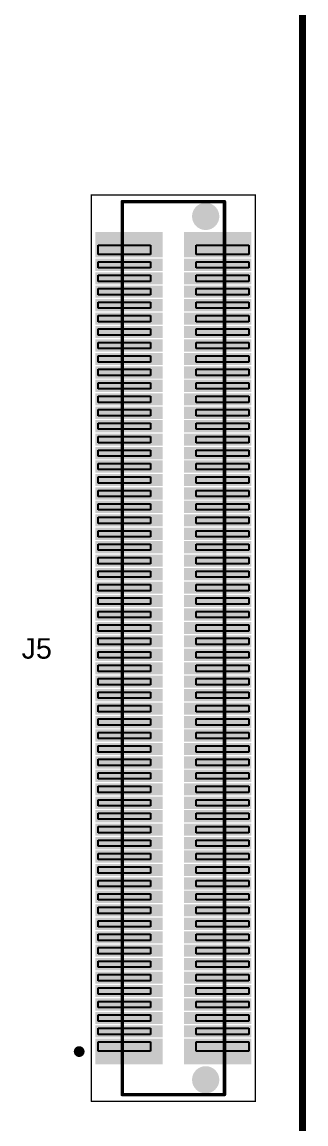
# Model space of a CAD drawing. Header units: inches. Extents: x -7 to 179, y 0 to 152.
# Drawn here: x 124.91 to 135.46, y 40.65 to 81.61 of the extents above; entities that cross this region are included whole.
import ezdxf

# ---------------------------------------------------------------- set-up
doc = ezdxf.new("R2010")
doc.units = ezdxf.units.IN
for name, color, linetype in [('BOT', 5, 'Continuous'), ('Bottom Solder', 6, 'Continuous'), ('Mechanical 13', 56, 'Continuous'), ('Mechanical 15', 56, 'Continuous'), ('Multi-Layer', 9, 'Continuous'), ('Pad Holes', 156, 'Continuous'), ('TOP', 1, 'Continuous'), ('Top Overlay', 2, 'Continuous'), ('Top Paste', 8, 'Continuous'), ('Top Solder', 216, 'Continuous')]:
    doc.layers.add(name, color=color, linetype=linetype)
doc.styles.add('Arial', font='', dxfattribs={"height": 0.2})
doc.styles.get('Arial').set_extended_font_data('Arial')

msp = doc.modelspace()

# ---------------------------------------------------------------- hatches: boundary and pattern name
at = {"layer": 'BOT'}
h = msp.add_hatch(color=5, dxfattribs=at)
edge = h.paths.add_edge_path()
edge.add_arc((131.732, 74.387), 0.405, 0, 360)
h = msp.add_hatch(color=5, dxfattribs=at)
edge = h.paths.add_edge_path()
edge.add_arc((131.732, 42.287), 0.405, 0, 360)
at = {"layer": 'Bottom Solder'}
h = msp.add_hatch(color=6, dxfattribs=at)
edge = h.paths.add_edge_path()
edge.add_arc((131.732, 74.387), 0.507, 0, 360)
h = msp.add_hatch(color=6, dxfattribs=at)
edge = h.paths.add_edge_path()
edge.add_arc((131.732, 42.287), 0.507, 0, 360)
at = {"layer": 'Multi-Layer'}
h = msp.add_hatch(color=9, dxfattribs=at)
edge = h.paths.add_edge_path()
edge.add_arc((131.732, 74.387), 0.405, 0, 360)
h = msp.add_hatch(color=9, dxfattribs=at)
edge = h.paths.add_edge_path()
edge.add_arc((131.732, 42.287), 0.405, 0, 360)
at = {"layer": 'Pad Holes'}
h = msp.add_hatch(color=7, dxfattribs=at)
edge = h.paths.add_edge_path()
edge.add_arc((131.732, 74.387), 0.405, 0, 360)
h = msp.add_hatch(color=7, dxfattribs=at)
edge = h.paths.add_edge_path()
edge.add_arc((131.732, 42.287), 0.405, 0, 360)
at = {"layer": 'TOP'}
h = msp.add_hatch(color=1, dxfattribs=at)
edge = h.paths.add_edge_path()
edge.add_arc((131.732, 74.387), 0.405, 0, 360)
for points in [[(127.732, 72.962), (127.732, 73.712), (130.032, 73.712), (130.032, 72.962)], [(131.032, 72.962), (131.032, 73.712), (133.332, 73.712), (133.332, 72.962)], [(127.732, 72.462), (127.732, 72.712), (130.032, 72.712), (130.032, 72.462)], [(131.032, 72.462), (131.032, 72.712), (133.332, 72.712), (133.332, 72.462)], [(127.732, 71.962), (127.732, 72.212), (130.032, 72.212), (130.032, 71.962)], [(131.032, 71.962), (131.032, 72.212), (133.332, 72.212), (133.332, 71.962)], [(127.732, 71.462), (127.732, 71.712), (130.032, 71.712), (130.032, 71.462)], [(131.032, 71.462), (131.032, 71.712), (133.332, 71.712), (133.332, 71.462)], [(127.732, 70.962), (127.732, 71.212), (130.032, 71.212), (130.032, 70.962)], [(131.032, 70.962), (131.032, 71.212), (133.332, 71.212), (133.332, 70.962)], [(127.732, 70.462), (127.732, 70.712), (130.032, 70.712), (130.032, 70.462)], [(131.032, 70.462), (131.032, 70.712), (133.332, 70.712), (133.332, 70.462)], [(127.732, 69.962), (127.732, 70.212), (130.032, 70.212), (130.032, 69.962)], [(131.032, 69.962), (131.032, 70.212), (133.332, 70.212), (133.332, 69.962)], [(127.732, 69.462), (127.732, 69.712), (130.032, 69.712), (130.032, 69.462)], [(131.032, 69.462), (131.032, 69.712), (133.332, 69.712), (133.332, 69.462)], [(127.732, 68.962), (127.732, 69.212), (130.032, 69.212), (130.032, 68.962)], [(131.032, 68.962), (131.032, 69.212), (133.332, 69.212), (133.332, 68.962)], [(127.732, 68.462), (127.732, 68.712), (130.032, 68.712), (130.032, 68.462)], [(131.032, 68.462), (131.032, 68.712), (133.332, 68.712), (133.332, 68.462)], [(127.732, 67.962), (127.732, 68.212), (130.032, 68.212), (130.032, 67.962)], [(131.032, 67.962), (131.032, 68.212), (133.332, 68.212), (133.332, 67.962)], [(127.732, 67.462), (127.732, 67.712), (130.032, 67.712), (130.032, 67.462)], [(131.032, 67.462), (131.032, 67.712), (133.332, 67.712), (133.332, 67.462)], [(127.732, 66.962), (127.732, 67.212), (130.032, 67.212), (130.032, 66.962)], [(131.032, 66.962), (131.032, 67.212), (133.332, 67.212), (133.332, 66.962)], [(127.732, 66.462), (127.732, 66.712), (130.032, 66.712), (130.032, 66.462)], [(131.032, 66.462), (131.032, 66.712), (133.332, 66.712), (133.332, 66.462)], [(127.732, 65.962), (127.732, 66.212), (130.032, 66.212), (130.032, 65.962)], [(131.032, 65.962), (131.032, 66.212), (133.332, 66.212), (133.332, 65.962)], [(127.732, 65.462), (127.732, 65.712), (130.032, 65.712), (130.032, 65.462)], [(131.032, 65.462), (131.032, 65.712), (133.332, 65.712), (133.332, 65.462)], [(127.732, 64.962), (127.732, 65.212), (130.032, 65.212), (130.032, 64.962)], [(131.032, 64.962), (131.032, 65.212), (133.332, 65.212), (133.332, 64.962)], [(127.732, 64.462), (127.732, 64.712), (130.032, 64.712), (130.032, 64.462)], [(131.032, 64.462), (131.032, 64.712), (133.332, 64.712), (133.332, 64.462)], [(127.732, 63.962), (127.732, 64.212), (130.032, 64.212), (130.032, 63.962)], [(131.032, 63.962), (131.032, 64.212), (133.332, 64.212), (133.332, 63.962)], [(127.732, 63.462), (127.732, 63.712), (130.032, 63.712), (130.032, 63.462)], [(131.032, 63.462), (131.032, 63.712), (133.332, 63.712), (133.332, 63.462)], [(127.732, 62.962), (127.732, 63.212), (130.032, 63.212), (130.032, 62.962)], [(131.032, 62.962), (131.032, 63.212), (133.332, 63.212), (133.332, 62.962)], [(127.732, 62.462), (127.732, 62.712), (130.032, 62.712), (130.032, 62.462)], [(131.032, 62.462), (131.032, 62.712), (133.332, 62.712), (133.332, 62.462)], [(127.732, 61.962), (127.732, 62.212), (130.032, 62.212), (130.032, 61.962)], [(131.032, 61.962), (131.032, 62.212), (133.332, 62.212), (133.332, 61.962)], [(127.732, 61.462), (127.732, 61.712), (130.032, 61.712), (130.032, 61.462)], [(131.032, 61.462), (131.032, 61.712), (133.332, 61.712), (133.332, 61.462)], [(127.732, 60.962), (127.732, 61.212), (130.032, 61.212), (130.032, 60.962)], [(131.032, 60.962), (131.032, 61.212), (133.332, 61.212), (133.332, 60.962)], [(127.732, 60.462), (127.732, 60.712), (130.032, 60.712), (130.032, 60.462)], [(131.032, 60.462), (131.032, 60.712), (133.332, 60.712), (133.332, 60.462)], [(127.732, 59.962), (127.732, 60.212), (130.032, 60.212), (130.032, 59.962)], [(131.032, 59.962), (131.032, 60.212), (133.332, 60.212), (133.332, 59.962)], [(127.732, 59.462), (127.732, 59.712), (130.032, 59.712), (130.032, 59.462)], [(131.032, 59.462), (131.032, 59.712), (133.332, 59.712), (133.332, 59.462)], [(127.732, 58.962), (127.732, 59.212), (130.032, 59.212), (130.032, 58.962)], [(131.032, 58.962), (131.032, 59.212), (133.332, 59.212), (133.332, 58.962)], [(127.732, 58.462), (127.732, 58.712), (130.032, 58.712), (130.032, 58.462)], [(131.032, 58.462), (131.032, 58.712), (133.332, 58.712), (133.332, 58.462)], [(127.732, 57.962), (127.732, 58.212), (130.032, 58.212), (130.032, 57.962)], [(131.032, 57.962), (131.032, 58.212), (133.332, 58.212), (133.332, 57.962)], [(127.732, 57.462), (127.732, 57.712), (130.032, 57.712), (130.032, 57.462)], [(131.032, 57.462), (131.032, 57.712), (133.332, 57.712), (133.332, 57.462)], [(127.732, 56.962), (127.732, 57.212), (130.032, 57.212), (130.032, 56.962)], [(131.032, 56.962), (131.032, 57.212), (133.332, 57.212), (133.332, 56.962)], [(127.732, 56.462), (127.732, 56.712), (130.032, 56.712), (130.032, 56.462)], [(131.032, 56.462), (131.032, 56.712), (133.332, 56.712), (133.332, 56.462)], [(127.732, 55.962), (127.732, 56.212), (130.032, 56.212), (130.032, 55.962)], [(131.032, 55.962), (131.032, 56.212), (133.332, 56.212), (133.332, 55.962)], [(127.732, 55.462), (127.732, 55.712), (130.032, 55.712), (130.032, 55.462)], [(131.032, 55.462), (131.032, 55.712), (133.332, 55.712), (133.332, 55.462)], [(127.732, 54.962), (127.732, 55.212), (130.032, 55.212), (130.032, 54.962)], [(131.032, 54.962), (131.032, 55.212), (133.332, 55.212), (133.332, 54.962)], [(127.732, 54.462), (127.732, 54.712), (130.032, 54.712), (130.032, 54.462)], [(131.032, 54.462), (131.032, 54.712), (133.332, 54.712), (133.332, 54.462)], [(127.732, 53.962), (127.732, 54.212), (130.032, 54.212), (130.032, 53.962)], [(131.032, 53.962), (131.032, 54.212), (133.332, 54.212), (133.332, 53.962)], [(127.732, 53.462), (127.732, 53.712), (130.032, 53.712), (130.032, 53.462)], [(131.032, 53.462), (131.032, 53.712), (133.332, 53.712), (133.332, 53.462)], [(127.732, 52.962), (127.732, 53.212), (130.032, 53.212), (130.032, 52.962)], [(131.032, 52.962), (131.032, 53.212), (133.332, 53.212), (133.332, 52.962)], [(127.732, 52.462), (127.732, 52.712), (130.032, 52.712), (130.032, 52.462)], [(131.032, 52.462), (131.032, 52.712), (133.332, 52.712), (133.332, 52.462)], [(127.732, 51.962), (127.732, 52.212), (130.032, 52.212), (130.032, 51.962)], [(131.032, 51.962), (131.032, 52.212), (133.332, 52.212), (133.332, 51.962)], [(127.732, 51.462), (127.732, 51.712), (130.032, 51.712), (130.032, 51.462)], [(131.032, 51.462), (131.032, 51.712), (133.332, 51.712), (133.332, 51.462)], [(127.732, 50.962), (127.732, 51.212), (130.032, 51.212), (130.032, 50.962)], [(131.032, 50.962), (131.032, 51.212), (133.332, 51.212), (133.332, 50.962)], [(127.732, 50.462), (127.732, 50.712), (130.032, 50.712), (130.032, 50.462)], [(131.032, 50.462), (131.032, 50.712), (133.332, 50.712), (133.332, 50.462)], [(127.732, 49.962), (127.732, 50.212), (130.032, 50.212), (130.032, 49.962)], [(131.032, 49.962), (131.032, 50.212), (133.332, 50.212), (133.332, 49.962)], [(127.732, 49.462), (127.732, 49.712), (130.032, 49.712), (130.032, 49.462)], [(131.032, 49.462), (131.032, 49.712), (133.332, 49.712), (133.332, 49.462)], [(127.732, 48.962), (127.732, 49.212), (130.032, 49.212), (130.032, 48.962)], [(131.032, 48.962), (131.032, 49.212), (133.332, 49.212), (133.332, 48.962)], [(127.732, 48.462), (127.732, 48.712), (130.032, 48.712), (130.032, 48.462)], [(131.032, 48.462), (131.032, 48.712), (133.332, 48.712), (133.332, 48.462)], [(127.732, 47.962), (127.732, 48.212), (130.032, 48.212), (130.032, 47.962)], [(131.032, 47.962), (131.032, 48.212), (133.332, 48.212), (133.332, 47.962)], [(127.732, 47.462), (127.732, 47.712), (130.032, 47.712), (130.032, 47.462)], [(131.032, 47.462), (131.032, 47.712), (133.332, 47.712), (133.332, 47.462)], [(127.732, 46.962), (127.732, 47.212), (130.032, 47.212), (130.032, 46.962)], [(131.032, 46.962), (131.032, 47.212), (133.332, 47.212), (133.332, 46.962)], [(127.732, 46.462), (127.732, 46.712), (130.032, 46.712), (130.032, 46.462)], [(131.032, 46.462), (131.032, 46.712), (133.332, 46.712), (133.332, 46.462)], [(127.732, 45.962), (127.732, 46.212), (130.032, 46.212), (130.032, 45.962)], [(131.032, 45.962), (131.032, 46.212), (133.332, 46.212), (133.332, 45.962)], [(127.732, 45.462), (127.732, 45.712), (130.032, 45.712), (130.032, 45.462)], [(131.032, 45.462), (131.032, 45.712), (133.332, 45.712), (133.332, 45.462)], [(127.732, 44.962), (127.732, 45.212), (130.032, 45.212), (130.032, 44.962)], [(131.032, 44.962), (131.032, 45.212), (133.332, 45.212), (133.332, 44.962)], [(127.732, 44.462), (127.732, 44.712), (130.032, 44.712), (130.032, 44.462)], [(131.032, 44.462), (131.032, 44.712), (133.332, 44.712), (133.332, 44.462)], [(127.732, 43.962), (127.732, 44.212), (130.032, 44.212), (130.032, 43.962)], [(131.032, 43.962), (131.032, 44.212), (133.332, 44.212), (133.332, 43.962)], [(127.732, 42.962), (127.732, 43.712), (130.032, 43.712), (130.032, 42.962)], [(131.032, 42.962), (131.032, 43.712), (133.332, 43.712), (133.332, 42.962)]]:
    msp.add_hatch(color=1, dxfattribs=at).paths.add_polyline_path(points)
h = msp.add_hatch(color=1, dxfattribs=at)
edge = h.paths.add_edge_path()
edge.add_arc((131.732, 42.287), 0.405, 0, 360)
at = {"layer": 'Top Solder'}
h = msp.add_hatch(color=216, dxfattribs=at)
edge = h.paths.add_edge_path()
edge.add_arc((131.732, 74.387), 0.507, 0, 360)
for points in [[(127.63, 72.86), (127.63, 73.813), (130.133, 73.813), (130.133, 72.86)], [(130.93, 72.86), (130.93, 73.813), (133.433, 73.813), (133.433, 72.86)], [(127.63, 72.36), (127.63, 72.813), (130.133, 72.813), (130.133, 72.36)], [(130.93, 72.36), (130.93, 72.813), (133.433, 72.813), (133.433, 72.36)], [(127.63, 71.86), (127.63, 72.313), (130.133, 72.313), (130.133, 71.86)], [(130.93, 71.86), (130.93, 72.313), (133.433, 72.313), (133.433, 71.86)], [(127.63, 71.36), (127.63, 71.813), (130.133, 71.813), (130.133, 71.36)], [(130.93, 71.36), (130.93, 71.813), (133.433, 71.813), (133.433, 71.36)], [(127.63, 70.86), (127.63, 71.313), (130.133, 71.313), (130.133, 70.86)], [(130.93, 70.86), (130.93, 71.313), (133.433, 71.313), (133.433, 70.86)], [(127.63, 70.36), (127.63, 70.813), (130.133, 70.813), (130.133, 70.36)], [(130.93, 70.36), (130.93, 70.813), (133.433, 70.813), (133.433, 70.36)], [(127.63, 69.86), (127.63, 70.313), (130.133, 70.313), (130.133, 69.86)], [(130.93, 69.86), (130.93, 70.313), (133.433, 70.313), (133.433, 69.86)], [(127.63, 69.36), (127.63, 69.813), (130.133, 69.813), (130.133, 69.36)], [(130.93, 69.36), (130.93, 69.813), (133.433, 69.813), (133.433, 69.36)], [(127.63, 68.86), (127.63, 69.313), (130.133, 69.313), (130.133, 68.86)], [(130.93, 68.86), (130.93, 69.313), (133.433, 69.313), (133.433, 68.86)], [(127.63, 68.36), (127.63, 68.813), (130.133, 68.813), (130.133, 68.36)], [(130.93, 68.36), (130.93, 68.813), (133.433, 68.813), (133.433, 68.36)], [(127.63, 67.86), (127.63, 68.313), (130.133, 68.313), (130.133, 67.86)], [(130.93, 67.86), (130.93, 68.313), (133.433, 68.313), (133.433, 67.86)], [(127.63, 67.36), (127.63, 67.813), (130.133, 67.813), (130.133, 67.36)], [(130.93, 67.36), (130.93, 67.813), (133.433, 67.813), (133.433, 67.36)], [(127.63, 66.86), (127.63, 67.313), (130.133, 67.313), (130.133, 66.86)], [(130.93, 66.86), (130.93, 67.313), (133.433, 67.313), (133.433, 66.86)], [(127.63, 66.36), (127.63, 66.813), (130.133, 66.813), (130.133, 66.36)], [(130.93, 66.36), (130.93, 66.813), (133.433, 66.813), (133.433, 66.36)], [(127.63, 65.86), (127.63, 66.313), (130.133, 66.313), (130.133, 65.86)], [(130.93, 65.86), (130.93, 66.313), (133.433, 66.313), (133.433, 65.86)], [(127.63, 65.36), (127.63, 65.813), (130.133, 65.813), (130.133, 65.36)], [(130.93, 65.36), (130.93, 65.813), (133.433, 65.813), (133.433, 65.36)], [(127.63, 64.86), (127.63, 65.313), (130.133, 65.313), (130.133, 64.86)], [(130.93, 64.86), (130.93, 65.313), (133.433, 65.313), (133.433, 64.86)], [(127.63, 64.36), (127.63, 64.813), (130.133, 64.813), (130.133, 64.36)], [(130.93, 64.36), (130.93, 64.813), (133.433, 64.813), (133.433, 64.36)], [(127.63, 63.86), (127.63, 64.313), (130.133, 64.313), (130.133, 63.86)], [(130.93, 63.86), (130.93, 64.313), (133.433, 64.313), (133.433, 63.86)], [(127.63, 63.36), (127.63, 63.813), (130.133, 63.813), (130.133, 63.36)], [(130.93, 63.36), (130.93, 63.813), (133.433, 63.813), (133.433, 63.36)], [(127.63, 62.86), (127.63, 63.313), (130.133, 63.313), (130.133, 62.86)], [(130.93, 62.86), (130.93, 63.313), (133.433, 63.313), (133.433, 62.86)], [(127.63, 62.36), (127.63, 62.813), (130.133, 62.813), (130.133, 62.36)], [(130.93, 62.36), (130.93, 62.813), (133.433, 62.813), (133.433, 62.36)], [(127.63, 61.86), (127.63, 62.313), (130.133, 62.313), (130.133, 61.86)], [(130.93, 61.86), (130.93, 62.313), (133.433, 62.313), (133.433, 61.86)], [(127.63, 61.36), (127.63, 61.813), (130.133, 61.813), (130.133, 61.36)], [(130.93, 61.36), (130.93, 61.813), (133.433, 61.813), (133.433, 61.36)], [(127.63, 60.86), (127.63, 61.313), (130.133, 61.313), (130.133, 60.86)], [(130.93, 60.86), (130.93, 61.313), (133.433, 61.313), (133.433, 60.86)], [(127.63, 60.36), (127.63, 60.813), (130.133, 60.813), (130.133, 60.36)], [(130.93, 60.36), (130.93, 60.813), (133.433, 60.813), (133.433, 60.36)], [(127.63, 59.86), (127.63, 60.313), (130.133, 60.313), (130.133, 59.86)], [(130.93, 59.86), (130.93, 60.313), (133.433, 60.313), (133.433, 59.86)], [(127.63, 59.36), (127.63, 59.813), (130.133, 59.813), (130.133, 59.36)], [(130.93, 59.36), (130.93, 59.813), (133.433, 59.813), (133.433, 59.36)], [(127.63, 58.86), (127.63, 59.313), (130.133, 59.313), (130.133, 58.86)], [(130.93, 58.86), (130.93, 59.313), (133.433, 59.313), (133.433, 58.86)], [(127.63, 58.36), (127.63, 58.813), (130.133, 58.813), (130.133, 58.36)], [(130.93, 58.36), (130.93, 58.813), (133.433, 58.813), (133.433, 58.36)], [(127.63, 57.86), (127.63, 58.313), (130.133, 58.313), (130.133, 57.86)], [(130.93, 57.86), (130.93, 58.313), (133.433, 58.313), (133.433, 57.86)], [(127.63, 57.36), (127.63, 57.813), (130.133, 57.813), (130.133, 57.36)], [(130.93, 57.36), (130.93, 57.813), (133.433, 57.813), (133.433, 57.36)], [(127.63, 56.86), (127.63, 57.313), (130.133, 57.313), (130.133, 56.86)], [(130.93, 56.86), (130.93, 57.313), (133.433, 57.313), (133.433, 56.86)], [(127.63, 56.36), (127.63, 56.813), (130.133, 56.813), (130.133, 56.36)], [(130.93, 56.36), (130.93, 56.813), (133.433, 56.813), (133.433, 56.36)], [(127.63, 55.86), (127.63, 56.313), (130.133, 56.313), (130.133, 55.86)], [(130.93, 55.86), (130.93, 56.313), (133.433, 56.313), (133.433, 55.86)], [(127.63, 55.36), (127.63, 55.813), (130.133, 55.813), (130.133, 55.36)], [(130.93, 55.36), (130.93, 55.813), (133.433, 55.813), (133.433, 55.36)], [(127.63, 54.86), (127.63, 55.313), (130.133, 55.313), (130.133, 54.86)], [(130.93, 54.86), (130.93, 55.313), (133.433, 55.313), (133.433, 54.86)], [(127.63, 54.36), (127.63, 54.813), (130.133, 54.813), (130.133, 54.36)], [(130.93, 54.36), (130.93, 54.813), (133.433, 54.813), (133.433, 54.36)], [(127.63, 53.86), (127.63, 54.313), (130.133, 54.313), (130.133, 53.86)], [(130.93, 53.86), (130.93, 54.313), (133.433, 54.313), (133.433, 53.86)], [(127.63, 53.36), (127.63, 53.813), (130.133, 53.813), (130.133, 53.36)], [(130.93, 53.36), (130.93, 53.813), (133.433, 53.813), (133.433, 53.36)], [(127.63, 52.86), (127.63, 53.313), (130.133, 53.313), (130.133, 52.86)], [(130.93, 52.86), (130.93, 53.313), (133.433, 53.313), (133.433, 52.86)], [(127.63, 52.36), (127.63, 52.813), (130.133, 52.813), (130.133, 52.36)], [(130.93, 52.36), (130.93, 52.813), (133.433, 52.813), (133.433, 52.36)], [(127.63, 51.86), (127.63, 52.313), (130.133, 52.313), (130.133, 51.86)], [(130.93, 51.86), (130.93, 52.313), (133.433, 52.313), (133.433, 51.86)], [(127.63, 51.36), (127.63, 51.813), (130.133, 51.813), (130.133, 51.36)], [(130.93, 51.36), (130.93, 51.813), (133.433, 51.813), (133.433, 51.36)], [(127.63, 50.86), (127.63, 51.313), (130.133, 51.313), (130.133, 50.86)], [(130.93, 50.86), (130.93, 51.313), (133.433, 51.313), (133.433, 50.86)], [(127.63, 50.36), (127.63, 50.813), (130.133, 50.813), (130.133, 50.36)], [(130.93, 50.36), (130.93, 50.813), (133.433, 50.813), (133.433, 50.36)], [(127.63, 49.86), (127.63, 50.313), (130.133, 50.313), (130.133, 49.86)], [(130.93, 49.86), (130.93, 50.313), (133.433, 50.313), (133.433, 49.86)], [(127.63, 49.36), (127.63, 49.813), (130.133, 49.813), (130.133, 49.36)], [(130.93, 49.36), (130.93, 49.813), (133.433, 49.813), (133.433, 49.36)], [(127.63, 48.86), (127.63, 49.313), (130.133, 49.313), (130.133, 48.86)], [(130.93, 48.86), (130.93, 49.313), (133.433, 49.313), (133.433, 48.86)], [(127.63, 48.36), (127.63, 48.813), (130.133, 48.813), (130.133, 48.36)], [(130.93, 48.36), (130.93, 48.813), (133.433, 48.813), (133.433, 48.36)], [(127.63, 47.86), (127.63, 48.313), (130.133, 48.313), (130.133, 47.86)], [(130.93, 47.86), (130.93, 48.313), (133.433, 48.313), (133.433, 47.86)], [(127.63, 47.36), (127.63, 47.813), (130.133, 47.813), (130.133, 47.36)], [(130.93, 47.36), (130.93, 47.813), (133.433, 47.813), (133.433, 47.36)], [(127.63, 46.86), (127.63, 47.313), (130.133, 47.313), (130.133, 46.86)], [(130.93, 46.86), (130.93, 47.313), (133.433, 47.313), (133.433, 46.86)], [(127.63, 46.36), (127.63, 46.813), (130.133, 46.813), (130.133, 46.36)], [(130.93, 46.36), (130.93, 46.813), (133.433, 46.813), (133.433, 46.36)], [(127.63, 45.86), (127.63, 46.313), (130.133, 46.313), (130.133, 45.86)], [(130.93, 45.86), (130.93, 46.313), (133.433, 46.313), (133.433, 45.86)], [(127.63, 45.36), (127.63, 45.813), (130.133, 45.813), (130.133, 45.36)], [(130.93, 45.36), (130.93, 45.813), (133.433, 45.813), (133.433, 45.36)], [(127.63, 44.86), (127.63, 45.313), (130.133, 45.313), (130.133, 44.86)], [(130.93, 44.86), (130.93, 45.313), (133.433, 45.313), (133.433, 44.86)], [(127.63, 44.36), (127.63, 44.813), (130.133, 44.813), (130.133, 44.36)], [(130.93, 44.36), (130.93, 44.813), (133.433, 44.813), (133.433, 44.36)], [(127.63, 43.86), (127.63, 44.313), (130.133, 44.313), (130.133, 43.86)], [(130.93, 43.86), (130.93, 44.313), (133.433, 44.313), (133.433, 43.86)], [(127.63, 42.86), (127.63, 43.813), (130.133, 43.813), (130.133, 42.86)], [(130.93, 42.86), (130.93, 43.813), (133.433, 43.813), (133.433, 42.86)]]:
    msp.add_hatch(color=216, dxfattribs=at).paths.add_polyline_path(points)
h = msp.add_hatch(color=216, dxfattribs=at)
edge = h.paths.add_edge_path()
edge.add_arc((131.732, 42.287), 0.507, 0, 360)

# ---------------------------------------------------------------- linework, layer by layer
at = {"layer": 'Mechanical 13'}
for points in [[(128.632, 41.737, 0.127, 0.127, 0), (128.632, 74.937, 0.127, 0.127, 0)], [(128.632, 74.937, 0.127, 0.127, 0), (132.432, 74.937, 0.127, 0.127, 0)], [(132.432, 41.737, 0.127, 0.127, 0), (132.432, 74.937, 0.127, 0.127, 0)], [(128.632, 41.737, 0.127, 0.127, 0), (132.432, 41.737, 0.127, 0.127, 0)]]:
    msp.add_lwpolyline(points, format="xyseb", dxfattribs=at)
for points in [[(128.6, 74.937, 0.0635, 0.0635, 1), (128.663, 74.937, 0.0635, 0.0635, 1)], [(128.6, 74.937, 0.0635, 0.0635, 1), (128.663, 74.937, 0.0635, 0.0635, 1)], [(132.4, 74.937, 0.0635, 0.0635, 1), (132.463, 74.937, 0.0635, 0.0635, 1)], [(132.4, 74.937, 0.0635, 0.0635, 1), (132.463, 74.937, 0.0635, 0.0635, 1)], [(127.132, 43.337, 0.2, 0.2, 1), (126.932, 43.337, 0.2, 0.2, 1)], [(126.882, 43.337, 0.1, 0.1, 1), (126.982, 43.337, 0.1, 0.1, 1)], [(127.082, 43.337, 0.1, 0.1, 1), (127.182, 43.337, 0.1, 0.1, 1)], [(128.6, 41.737, 0.0635, 0.0635, 1), (128.663, 41.737, 0.0635, 0.0635, 1)], [(128.6, 41.737, 0.0635, 0.0635, 1), (128.663, 41.737, 0.0635, 0.0635, 1)], [(132.4, 41.737, 0.0635, 0.0635, 1), (132.463, 41.737, 0.0635, 0.0635, 1)], [(132.4, 41.737, 0.0635, 0.0635, 1), (132.463, 41.737, 0.0635, 0.0635, 1)]]:
    msp.add_lwpolyline(points, format="xyseb", close=True, dxfattribs=at)
at = {"layer": 'Mechanical 15'}
for points in [[(127.482, 75.187, 0.05, 0.05, 0), (133.582, 75.187, 0.05, 0.05, 0)], [(127.482, 41.487, 0.05, 0.05, 0), (127.482, 75.187, 0.05, 0.05, 0)], [(133.582, 41.487, 0.05, 0.05, 0), (133.582, 75.187, 0.05, 0.05, 0)], [(127.482, 41.487, 0.05, 0.05, 0), (133.582, 41.487, 0.05, 0.05, 0)]]:
    msp.add_lwpolyline(points, format="xyseb", dxfattribs=at)
for points in [[(127.469, 75.187, 0.025, 0.025, 1), (127.494, 75.187, 0.025, 0.025, 1)], [(127.469, 75.187, 0.025, 0.025, 1), (127.494, 75.187, 0.025, 0.025, 1)], [(133.569, 75.187, 0.025, 0.025, 1), (133.594, 75.187, 0.025, 0.025, 1)], [(133.569, 75.187, 0.025, 0.025, 1), (133.594, 75.187, 0.025, 0.025, 1)], [(127.469, 41.487, 0.025, 0.025, 1), (127.494, 41.487, 0.025, 0.025, 1)], [(127.469, 41.487, 0.025, 0.025, 1), (127.494, 41.487, 0.025, 0.025, 1)], [(133.569, 41.487, 0.025, 0.025, 1), (133.594, 41.487, 0.025, 0.025, 1)], [(133.569, 41.487, 0.025, 0.025, 1), (133.594, 41.487, 0.025, 0.025, 1)]]:
    msp.add_lwpolyline(points, format="xyseb", close=True, dxfattribs=at)
at = {"layer": 'Top Overlay'}
for points in [[(135.331, 28.346, 0.254, 0.254, 0), (135.331, 105.816, 0.254, 0.254, 0)], [(128.632, 74.237, 0.127, 0.127, 0), (128.632, 74.937, 0.127, 0.127, 0)], [(128.632, 74.937, 0.127, 0.127, 0), (131.132, 74.937, 0.127, 0.127, 0)], [(128.632, 41.737, 0.127, 0.127, 0), (128.632, 42.437, 0.127, 0.127, 0)], [(128.632, 41.737, 0.127, 0.127, 0), (131.132, 41.737, 0.127, 0.127, 0)]]:
    msp.add_lwpolyline(points, format="xyseb", dxfattribs=at)
for points in [[(128.6, 74.937, 0.0635, 0.0635, 1), (128.663, 74.937, 0.0635, 0.0635, 1)], [(128.6, 74.937, 0.0635, 0.0635, 1), (128.663, 74.937, 0.0635, 0.0635, 1)], [(131.1, 74.937, 0.0635, 0.0635, 1), (131.163, 74.937, 0.0635, 0.0635, 1)], [(128.6, 74.237, 0.0635, 0.0635, 1), (128.663, 74.237, 0.0635, 0.0635, 1)], [(127.132, 43.337, 0.2, 0.2, 1), (126.932, 43.337, 0.2, 0.2, 1)], [(126.882, 43.337, 0.1, 0.1, 1), (126.982, 43.337, 0.1, 0.1, 1)], [(127.082, 43.337, 0.1, 0.1, 1), (127.182, 43.337, 0.1, 0.1, 1)], [(128.6, 42.437, 0.0635, 0.0635, 1), (128.663, 42.437, 0.0635, 0.0635, 1)], [(128.6, 41.737, 0.0635, 0.0635, 1), (128.663, 41.737, 0.0635, 0.0635, 1)], [(128.6, 41.737, 0.0635, 0.0635, 1), (128.663, 41.737, 0.0635, 0.0635, 1)], [(131.1, 41.737, 0.0635, 0.0635, 1), (131.163, 41.737, 0.0635, 0.0635, 1)]]:
    msp.add_lwpolyline(points, format="xyseb", close=True, dxfattribs=at)
at = {"layer": 'Top Paste'}
for p, q in [((127.732, 73.322), (129.682, 73.322)), ((127.732, 72.972), (127.732, 73.322)), ((129.682, 72.972), (127.732, 72.972)), ((129.682, 73.322), (129.682, 72.972)), ((131.382, 73.322), (133.332, 73.322)), ((131.382, 72.972), (131.382, 73.322)), ((133.332, 72.972), (131.382, 72.972)), ((133.332, 73.322), (133.332, 72.972)), ((127.732, 72.702), (129.682, 72.702)), ((127.732, 72.472), (127.732, 72.702)), ((129.682, 72.702), (129.682, 72.472)), ((131.382, 72.702), (133.332, 72.702)), ((131.382, 72.472), (131.382, 72.702)), ((133.332, 72.702), (133.332, 72.472)), ((129.682, 72.472), (127.732, 72.472)), ((127.732, 72.202), (129.682, 72.202)), ((127.732, 71.972), (127.732, 72.202)), ((129.682, 72.202), (129.682, 71.972)), ((133.332, 72.472), (131.382, 72.472)), ((131.382, 72.202), (133.332, 72.202)), ((131.382, 71.972), (131.382, 72.202)), ((133.332, 72.202), (133.332, 71.972)), ((129.682, 71.972), (127.732, 71.972)), ((127.732, 71.702), (129.682, 71.702)), ((127.732, 71.472), (127.732, 71.702)), ((129.682, 71.702), (129.682, 71.472)), ((133.332, 71.972), (131.382, 71.972)), ((131.382, 71.702), (133.332, 71.702)), ((131.382, 71.472), (131.382, 71.702)), ((133.332, 71.702), (133.332, 71.472)), ((129.682, 71.472), (127.732, 71.472)), ((133.332, 71.472), (131.382, 71.472)), ((127.732, 71.202), (129.682, 71.202)), ((127.732, 70.972), (127.732, 71.202)), ((129.682, 70.972), (127.732, 70.972)), ((129.682, 71.202), (129.682, 70.972)), ((131.382, 71.202), (133.332, 71.202)), ((131.382, 70.972), (131.382, 71.202)), ((133.332, 70.972), (131.382, 70.972)), ((133.332, 71.202), (133.332, 70.972)), ((127.732, 70.702), (129.682, 70.702)), ((127.732, 70.472), (127.732, 70.702)), ((129.682, 70.472), (127.732, 70.472)), ((129.682, 70.702), (129.682, 70.472)), ((131.382, 70.702), (133.332, 70.702)), ((131.382, 70.472), (131.382, 70.702)), ((133.332, 70.472), (131.382, 70.472)), ((133.332, 70.702), (133.332, 70.472)), ((127.732, 70.202), (129.682, 70.202)), ((127.732, 69.972), (127.732, 70.202)), ((129.682, 70.202), (129.682, 69.972)), ((131.382, 70.202), (133.332, 70.202)), ((131.382, 69.972), (131.382, 70.202)), ((133.332, 70.202), (133.332, 69.972)), ((129.682, 69.972), (127.732, 69.972)), ((127.732, 69.702), (129.682, 69.702)), ((127.732, 69.472), (127.732, 69.702)), ((129.682, 69.702), (129.682, 69.472)), ((133.332, 69.972), (131.382, 69.972)), ((131.382, 69.702), (133.332, 69.702)), ((131.382, 69.472), (131.382, 69.702)), ((133.332, 69.702), (133.332, 69.472)), ((129.682, 69.472), (127.732, 69.472)), ((133.332, 69.472), (131.382, 69.472)), ((127.732, 69.202), (129.682, 69.202)), ((127.732, 68.972), (127.732, 69.202)), ((129.682, 68.972), (127.732, 68.972)), ((129.682, 69.202), (129.682, 68.972)), ((131.382, 69.202), (133.332, 69.202)), ((131.382, 68.972), (131.382, 69.202)), ((133.332, 68.972), (131.382, 68.972)), ((133.332, 69.202), (133.332, 68.972)), ((127.732, 68.702), (129.682, 68.702)), ((127.732, 68.472), (127.732, 68.702)), ((129.682, 68.472), (127.732, 68.472)), ((129.682, 68.702), (129.682, 68.472)), ((131.382, 68.702), (133.332, 68.702)), ((131.382, 68.472), (131.382, 68.702)), ((133.332, 68.472), (131.382, 68.472)), ((133.332, 68.702), (133.332, 68.472)), ((127.732, 68.202), (129.682, 68.202)), ((127.732, 67.972), (127.732, 68.202)), ((129.682, 68.202), (129.682, 67.972)), ((131.382, 68.202), (133.332, 68.202)), ((131.382, 67.972), (131.382, 68.202)), ((133.332, 68.202), (133.332, 67.972)), ((129.682, 67.972), (127.732, 67.972)), ((127.732, 67.702), (129.682, 67.702)), ((127.732, 67.472), (127.732, 67.702)), ((129.682, 67.702), (129.682, 67.472)), ((133.332, 67.972), (131.382, 67.972)), ((131.382, 67.702), (133.332, 67.702)), ((131.382, 67.472), (131.382, 67.702)), ((133.332, 67.702), (133.332, 67.472)), ((129.682, 67.472), (127.732, 67.472)), ((127.732, 67.202), (129.682, 67.202)), ((127.732, 66.972), (127.732, 67.202)), ((129.682, 67.202), (129.682, 66.972)), ((133.332, 67.472), (131.382, 67.472)), ((131.382, 67.202), (133.332, 67.202)), ((131.382, 66.972), (131.382, 67.202)), ((133.332, 67.202), (133.332, 66.972)), ((129.682, 66.972), (127.732, 66.972)), ((133.332, 66.972), (131.382, 66.972)), ((127.732, 66.702), (129.682, 66.702)), ((127.732, 66.472), (127.732, 66.702)), ((129.682, 66.472), (127.732, 66.472)), ((129.682, 66.702), (129.682, 66.472)), ((131.382, 66.702), (133.332, 66.702)), ((131.382, 66.472), (131.382, 66.702)), ((133.332, 66.472), (131.382, 66.472)), ((133.332, 66.702), (133.332, 66.472)), ((127.732, 66.202), (129.682, 66.202)), ((127.732, 65.972), (127.732, 66.202)), ((129.682, 65.972), (127.732, 65.972)), ((129.682, 66.202), (129.682, 65.972)), ((131.382, 66.202), (133.332, 66.202)), ((131.382, 65.972), (131.382, 66.202)), ((133.332, 65.972), (131.382, 65.972)), ((133.332, 66.202), (133.332, 65.972)), ((127.732, 65.702), (129.682, 65.702)), ((127.732, 65.472), (127.732, 65.702)), ((129.682, 65.702), (129.682, 65.472)), ((131.382, 65.702), (133.332, 65.702)), ((131.382, 65.472), (131.382, 65.702)), ((133.332, 65.702), (133.332, 65.472)), ((129.682, 65.472), (127.732, 65.472)), ((127.732, 65.202), (129.682, 65.202)), ((127.732, 64.972), (127.732, 65.202)), ((129.682, 65.202), (129.682, 64.972)), ((133.332, 65.472), (131.382, 65.472)), ((131.382, 65.202), (133.332, 65.202)), ((131.382, 64.972), (131.382, 65.202)), ((133.332, 65.202), (133.332, 64.972)), ((129.682, 64.972), (127.732, 64.972)), ((133.332, 64.972), (131.382, 64.972)), ((127.732, 64.702), (129.682, 64.702)), ((127.732, 64.472), (127.732, 64.702)), ((129.682, 64.472), (127.732, 64.472)), ((129.682, 64.702), (129.682, 64.472)), ((131.382, 64.702), (133.332, 64.702)), ((131.382, 64.472), (131.382, 64.702)), ((133.332, 64.472), (131.382, 64.472)), ((133.332, 64.702), (133.332, 64.472)), ((127.732, 64.202), (129.682, 64.202)), ((127.732, 63.972), (127.732, 64.202)), ((129.682, 63.972), (127.732, 63.972)), ((129.682, 64.202), (129.682, 63.972)), ((131.382, 64.202), (133.332, 64.202)), ((131.382, 63.972), (131.382, 64.202)), ((133.332, 63.972), (131.382, 63.972)), ((133.332, 64.202), (133.332, 63.972)), ((127.732, 63.702), (129.682, 63.702)), ((127.732, 63.472), (127.732, 63.702)), ((129.682, 63.702), (129.682, 63.472)), ((131.382, 63.702), (133.332, 63.702)), ((131.382, 63.472), (131.382, 63.702)), ((133.332, 63.702), (133.332, 63.472)), ((129.682, 63.472), (127.732, 63.472)), ((127.732, 63.202), (129.682, 63.202)), ((127.732, 62.972), (127.732, 63.202)), ((129.682, 63.202), (129.682, 62.972)), ((133.332, 63.472), (131.382, 63.472)), ((131.382, 63.202), (133.332, 63.202)), ((131.382, 62.972), (131.382, 63.202)), ((133.332, 63.202), (133.332, 62.972)), ((129.682, 62.972), (127.732, 62.972)), ((127.732, 62.702), (129.682, 62.702)), ((127.732, 62.472), (127.732, 62.702)), ((129.682, 62.702), (129.682, 62.472)), ((133.332, 62.972), (131.382, 62.972)), ((131.382, 62.702), (133.332, 62.702)), ((131.382, 62.472), (131.382, 62.702)), ((133.332, 62.702), (133.332, 62.472)), ((129.682, 62.472), (127.732, 62.472)), ((133.332, 62.472), (131.382, 62.472)), ((127.732, 62.202), (129.682, 62.202)), ((127.732, 61.972), (127.732, 62.202)), ((129.682, 61.972), (127.732, 61.972)), ((129.682, 62.202), (129.682, 61.972)), ((131.382, 62.202), (133.332, 62.202)), ((131.382, 61.972), (131.382, 62.202)), ((133.332, 61.972), (131.382, 61.972)), ((133.332, 62.202), (133.332, 61.972)), ((127.732, 61.702), (129.682, 61.702)), ((127.732, 61.472), (127.732, 61.702)), ((129.682, 61.472), (127.732, 61.472)), ((129.682, 61.702), (129.682, 61.472)), ((131.382, 61.702), (133.332, 61.702)), ((131.382, 61.472), (131.382, 61.702)), ((133.332, 61.472), (131.382, 61.472)), ((133.332, 61.702), (133.332, 61.472)), ((127.732, 61.202), (129.682, 61.202)), ((127.732, 60.972), (127.732, 61.202)), ((129.682, 61.202), (129.682, 60.972)), ((131.382, 61.202), (133.332, 61.202)), ((131.382, 60.972), (131.382, 61.202)), ((133.332, 61.202), (133.332, 60.972)), ((129.682, 60.972), (127.732, 60.972)), ((127.732, 60.702), (129.682, 60.702)), ((127.732, 60.472), (127.732, 60.702)), ((129.682, 60.702), (129.682, 60.472)), ((133.332, 60.972), (131.382, 60.972)), ((131.382, 60.702), (133.332, 60.702)), ((131.382, 60.472), (131.382, 60.702)), ((133.332, 60.702), (133.332, 60.472)), ((129.682, 60.472), (127.732, 60.472)), ((133.332, 60.472), (131.382, 60.472)), ((127.732, 60.202), (129.682, 60.202)), ((127.732, 59.972), (127.732, 60.202)), ((129.682, 59.972), (127.732, 59.972)), ((129.682, 60.202), (129.682, 59.972)), ((131.382, 60.202), (133.332, 60.202)), ((131.382, 59.972), (131.382, 60.202)), ((133.332, 59.972), (131.382, 59.972)), ((133.332, 60.202), (133.332, 59.972)), ((127.732, 59.702), (129.682, 59.702)), ((127.732, 59.472), (127.732, 59.702)), ((129.682, 59.472), (127.732, 59.472)), ((129.682, 59.702), (129.682, 59.472)), ((131.382, 59.702), (133.332, 59.702)), ((131.382, 59.472), (131.382, 59.702)), ((133.332, 59.472), (131.382, 59.472)), ((133.332, 59.702), (133.332, 59.472)), ((127.732, 59.202), (129.682, 59.202)), ((127.732, 58.972), (127.732, 59.202)), ((129.682, 59.202), (129.682, 58.972)), ((131.382, 59.202), (133.332, 59.202)), ((131.382, 58.972), (131.382, 59.202)), ((133.332, 59.202), (133.332, 58.972)), ((129.682, 58.972), (127.732, 58.972)), ((127.732, 58.702), (129.682, 58.702)), ((127.732, 58.472), (127.732, 58.702)), ((129.682, 58.702), (129.682, 58.472)), ((133.332, 58.972), (131.382, 58.972)), ((131.382, 58.702), (133.332, 58.702)), ((131.382, 58.472), (131.382, 58.702)), ((133.332, 58.702), (133.332, 58.472)), ((129.682, 58.472), (127.732, 58.472)), ((127.732, 58.202), (129.682, 58.202)), ((127.732, 57.972), (127.732, 58.202)), ((129.682, 58.202), (129.682, 57.972)), ((133.332, 58.472), (131.382, 58.472)), ((131.382, 58.202), (133.332, 58.202)), ((131.382, 57.972), (131.382, 58.202)), ((133.332, 58.202), (133.332, 57.972)), ((129.682, 57.972), (127.732, 57.972)), ((133.332, 57.972), (131.382, 57.972)), ((127.732, 57.702), (129.682, 57.702)), ((127.732, 57.472), (127.732, 57.702)), ((129.682, 57.472), (127.732, 57.472)), ((129.682, 57.702), (129.682, 57.472)), ((131.382, 57.702), (133.332, 57.702)), ((131.382, 57.472), (131.382, 57.702)), ((133.332, 57.472), (131.382, 57.472)), ((133.332, 57.702), (133.332, 57.472)), ((127.732, 57.202), (129.682, 57.202)), ((127.732, 56.972), (127.732, 57.202)), ((129.682, 56.972), (127.732, 56.972)), ((129.682, 57.202), (129.682, 56.972)), ((131.382, 57.202), (133.332, 57.202)), ((131.382, 56.972), (131.382, 57.202)), ((133.332, 56.972), (131.382, 56.972)), ((133.332, 57.202), (133.332, 56.972)), ((127.732, 56.702), (129.682, 56.702)), ((127.732, 56.472), (127.732, 56.702)), ((129.682, 56.702), (129.682, 56.472)), ((131.382, 56.702), (133.332, 56.702)), ((131.382, 56.472), (131.382, 56.702)), ((133.332, 56.702), (133.332, 56.472)), ((129.682, 56.472), (127.732, 56.472)), ((127.732, 56.202), (129.682, 56.202)), ((127.732, 55.972), (127.732, 56.202)), ((129.682, 56.202), (129.682, 55.972)), ((133.332, 56.472), (131.382, 56.472)), ((131.382, 56.202), (133.332, 56.202)), ((131.382, 55.972), (131.382, 56.202)), ((133.332, 56.202), (133.332, 55.972)), ((129.682, 55.972), (127.732, 55.972)), ((133.332, 55.972), (131.382, 55.972)), ((127.732, 55.702), (129.682, 55.702)), ((127.732, 55.472), (127.732, 55.702)), ((129.682, 55.472), (127.732, 55.472)), ((129.682, 55.702), (129.682, 55.472)), ((131.382, 55.702), (133.332, 55.702)), ((131.382, 55.472), (131.382, 55.702)), ((133.332, 55.472), (131.382, 55.472)), ((133.332, 55.702), (133.332, 55.472)), ((127.732, 55.202), (129.682, 55.202)), ((127.732, 54.972), (127.732, 55.202)), ((129.682, 54.972), (127.732, 54.972)), ((129.682, 55.202), (129.682, 54.972)), ((131.382, 55.202), (133.332, 55.202)), ((131.382, 54.972), (131.382, 55.202)), ((133.332, 54.972), (131.382, 54.972)), ((133.332, 55.202), (133.332, 54.972)), ((127.732, 54.702), (129.682, 54.702)), ((127.732, 54.472), (127.732, 54.702)), ((129.682, 54.702), (129.682, 54.472)), ((131.382, 54.702), (133.332, 54.702)), ((131.382, 54.472), (131.382, 54.702)), ((133.332, 54.702), (133.332, 54.472)), ((129.682, 54.472), (127.732, 54.472)), ((127.732, 54.202), (129.682, 54.202)), ((127.732, 53.972), (127.732, 54.202)), ((129.682, 54.202), (129.682, 53.972)), ((133.332, 54.472), (131.382, 54.472)), ((131.382, 54.202), (133.332, 54.202)), ((131.382, 53.972), (131.382, 54.202)), ((133.332, 54.202), (133.332, 53.972)), ((129.682, 53.972), (127.732, 53.972)), ((127.732, 53.702), (129.682, 53.702)), ((127.732, 53.472), (127.732, 53.702)), ((129.682, 53.702), (129.682, 53.472)), ((133.332, 53.972), (131.382, 53.972)), ((131.382, 53.702), (133.332, 53.702)), ((131.382, 53.472), (131.382, 53.702)), ((133.332, 53.702), (133.332, 53.472)), ((129.682, 53.472), (127.732, 53.472)), ((133.332, 53.472), (131.382, 53.472)), ((127.732, 53.202), (129.682, 53.202)), ((127.732, 52.972), (127.732, 53.202)), ((129.682, 52.972), (127.732, 52.972)), ((129.682, 53.202), (129.682, 52.972)), ((131.382, 53.202), (133.332, 53.202)), ((131.382, 52.972), (131.382, 53.202)), ((133.332, 52.972), (131.382, 52.972)), ((133.332, 53.202), (133.332, 52.972)), ((127.732, 52.702), (129.682, 52.702)), ((127.732, 52.472), (127.732, 52.702)), ((129.682, 52.472), (127.732, 52.472)), ((129.682, 52.702), (129.682, 52.472)), ((131.382, 52.702), (133.332, 52.702)), ((131.382, 52.472), (131.382, 52.702)), ((133.332, 52.472), (131.382, 52.472)), ((133.332, 52.702), (133.332, 52.472)), ((127.732, 52.202), (129.682, 52.202)), ((127.732, 51.972), (127.732, 52.202)), ((129.682, 52.202), (129.682, 51.972)), ((131.382, 52.202), (133.332, 52.202)), ((131.382, 51.972), (131.382, 52.202)), ((133.332, 52.202), (133.332, 51.972)), ((129.682, 51.972), (127.732, 51.972)), ((127.732, 51.702), (129.682, 51.702)), ((127.732, 51.472), (127.732, 51.702)), ((129.682, 51.702), (129.682, 51.472)), ((133.332, 51.972), (131.382, 51.972)), ((131.382, 51.702), (133.332, 51.702)), ((131.382, 51.472), (131.382, 51.702)), ((133.332, 51.702), (133.332, 51.472)), ((129.682, 51.472), (127.732, 51.472)), ((133.332, 51.472), (131.382, 51.472)), ((127.732, 51.202), (129.682, 51.202)), ((127.732, 50.972), (127.732, 51.202)), ((129.682, 50.972), (127.732, 50.972)), ((129.682, 51.202), (129.682, 50.972)), ((131.382, 51.202), (133.332, 51.202)), ((131.382, 50.972), (131.382, 51.202)), ((133.332, 50.972), (131.382, 50.972)), ((133.332, 51.202), (133.332, 50.972)), ((127.732, 50.702), (129.682, 50.702)), ((127.732, 50.472), (127.732, 50.702)), ((129.682, 50.472), (127.732, 50.472)), ((129.682, 50.702), (129.682, 50.472)), ((131.382, 50.702), (133.332, 50.702)), ((131.382, 50.472), (131.382, 50.702)), ((133.332, 50.472), (131.382, 50.472)), ((133.332, 50.702), (133.332, 50.472)), ((127.732, 50.202), (129.682, 50.202)), ((127.732, 49.972), (127.732, 50.202)), ((129.682, 50.202), (129.682, 49.972)), ((131.382, 50.202), (133.332, 50.202)), ((131.382, 49.972), (131.382, 50.202)), ((133.332, 50.202), (133.332, 49.972)), ((129.682, 49.972), (127.732, 49.972)), ((127.732, 49.702), (129.682, 49.702)), ((127.732, 49.472), (127.732, 49.702)), ((129.682, 49.702), (129.682, 49.472)), ((133.332, 49.972), (131.382, 49.972)), ((131.382, 49.702), (133.332, 49.702)), ((131.382, 49.472), (131.382, 49.702)), ((133.332, 49.702), (133.332, 49.472)), ((129.682, 49.472), (127.732, 49.472)), ((127.732, 49.202), (129.682, 49.202)), ((127.732, 48.972), (127.732, 49.202)), ((129.682, 49.202), (129.682, 48.972)), ((133.332, 49.472), (131.382, 49.472)), ((131.382, 49.202), (133.332, 49.202)), ((131.382, 48.972), (131.382, 49.202)), ((133.332, 49.202), (133.332, 48.972)), ((129.682, 48.972), (127.732, 48.972)), ((133.332, 48.972), (131.382, 48.972)), ((127.732, 48.702), (129.682, 48.702)), ((127.732, 48.472), (127.732, 48.702)), ((129.682, 48.472), (127.732, 48.472)), ((129.682, 48.702), (129.682, 48.472)), ((131.382, 48.702), (133.332, 48.702)), ((131.382, 48.472), (131.382, 48.702)), ((133.332, 48.472), (131.382, 48.472)), ((133.332, 48.702), (133.332, 48.472)), ((127.732, 48.202), (129.682, 48.202)), ((127.732, 47.972), (127.732, 48.202)), ((129.682, 47.972), (127.732, 47.972)), ((129.682, 48.202), (129.682, 47.972)), ((131.382, 48.202), (133.332, 48.202)), ((131.382, 47.972), (131.382, 48.202)), ((133.332, 47.972), (131.382, 47.972)), ((133.332, 48.202), (133.332, 47.972)), ((127.732, 47.702), (129.682, 47.702)), ((127.732, 47.472), (127.732, 47.702)), ((129.682, 47.702), (129.682, 47.472)), ((131.382, 47.702), (133.332, 47.702)), ((131.382, 47.472), (131.382, 47.702)), ((133.332, 47.702), (133.332, 47.472)), ((129.682, 47.472), (127.732, 47.472)), ((127.732, 47.202), (129.682, 47.202)), ((127.732, 46.972), (127.732, 47.202)), ((129.682, 47.202), (129.682, 46.972)), ((133.332, 47.472), (131.382, 47.472)), ((131.382, 47.202), (133.332, 47.202)), ((131.382, 46.972), (131.382, 47.202)), ((133.332, 47.202), (133.332, 46.972)), ((129.682, 46.972), (127.732, 46.972)), ((133.332, 46.972), (131.382, 46.972)), ((127.732, 46.702), (129.682, 46.702)), ((127.732, 46.472), (127.732, 46.702)), ((129.682, 46.472), (127.732, 46.472)), ((129.682, 46.702), (129.682, 46.472)), ((131.382, 46.702), (133.332, 46.702)), ((131.382, 46.472), (131.382, 46.702)), ((133.332, 46.472), (131.382, 46.472)), ((133.332, 46.702), (133.332, 46.472)), ((127.732, 46.202), (129.682, 46.202)), ((127.732, 45.972), (127.732, 46.202)), ((129.682, 45.972), (127.732, 45.972)), ((129.682, 46.202), (129.682, 45.972)), ((131.382, 46.202), (133.332, 46.202)), ((131.382, 45.972), (131.382, 46.202)), ((133.332, 45.972), (131.382, 45.972)), ((133.332, 46.202), (133.332, 45.972)), ((127.732, 45.702), (129.682, 45.702)), ((127.732, 45.472), (127.732, 45.702)), ((129.682, 45.702), (129.682, 45.472)), ((131.382, 45.702), (133.332, 45.702)), ((131.382, 45.472), (131.382, 45.702)), ((133.332, 45.702), (133.332, 45.472)), ((129.682, 45.472), (127.732, 45.472)), ((127.732, 45.202), (129.682, 45.202)), ((127.732, 44.972), (127.732, 45.202)), ((129.682, 45.202), (129.682, 44.972)), ((133.332, 45.472), (131.382, 45.472)), ((131.382, 45.202), (133.332, 45.202)), ((131.382, 44.972), (131.382, 45.202)), ((133.332, 45.202), (133.332, 44.972)), ((129.682, 44.972), (127.732, 44.972)), ((127.732, 44.702), (129.682, 44.702)), ((127.732, 44.472), (127.732, 44.702)), ((129.682, 44.702), (129.682, 44.472)), ((133.332, 44.972), (131.382, 44.972)), ((131.382, 44.702), (133.332, 44.702)), ((131.382, 44.472), (131.382, 44.702)), ((133.332, 44.702), (133.332, 44.472)), ((129.682, 44.472), (127.732, 44.472)), ((133.332, 44.472), (131.382, 44.472)), ((127.732, 44.202), (129.682, 44.202)), ((127.732, 43.972), (127.732, 44.202)), ((129.682, 43.972), (127.732, 43.972)), ((129.682, 44.202), (129.682, 43.972)), ((131.382, 44.202), (133.332, 44.202)), ((131.382, 43.972), (131.382, 44.202)), ((133.332, 43.972), (131.382, 43.972)), ((133.332, 44.202), (133.332, 43.972)), ((127.732, 43.702), (129.682, 43.702)), ((127.732, 43.352), (127.732, 43.702)), ((129.682, 43.702), (129.682, 43.352)), ((131.382, 43.702), (133.332, 43.702)), ((131.382, 43.352), (131.382, 43.702)), ((133.332, 43.702), (133.332, 43.352)), ((129.682, 43.352), (127.732, 43.352)), ((133.332, 43.352), (131.382, 43.352))]:
    msp.add_line(p, q, dxfattribs=at)

# ---------------------------------------------------------------- texts
at = {"layer": 'Top Overlay', "style": 'Arial'}
msp.add_text('J5', height=0.762, dxfattribs=at).set_placement((124.892, 57.944))

doc.saveas('drawing.dxf')
